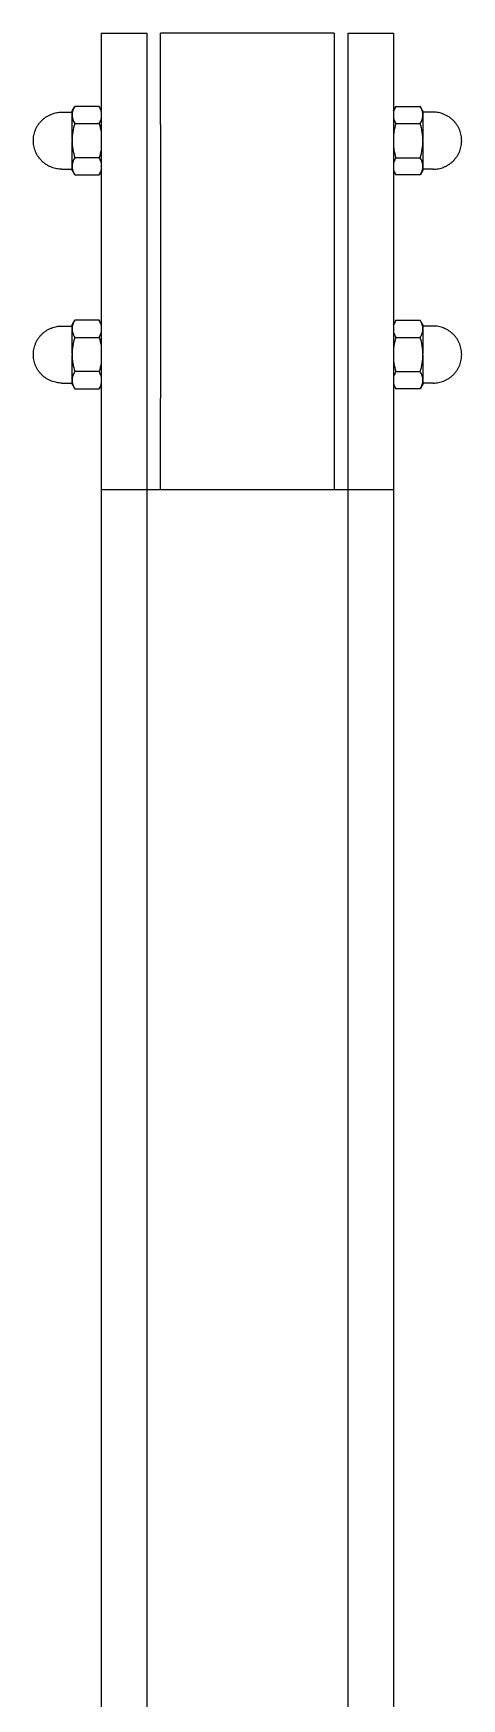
# Model space of a CAD drawing. Header units: millimetres. Extents: x -758 to 466, y 0 to 1570.
# Drawn here: x 330.5 to 424.4, y 1204.9 to 1569.9 of the extents above; entities that cross this region are included whole.
import ezdxf

# ---------------------------------------------------------------- set-up
doc = ezdxf.new("R2010")
doc.units = ezdxf.units.MM
doc.header["$MEASUREMENT"] = 0
doc.layers.add('Utwórz2D linie widoczne', color=7, linetype='Continuous', true_color=0x000000)

msp = doc.modelspace()

# ---------------------------------------------------------------- linework, layer by layer
at = {"layer": 'Utwórz2D linie widoczne'}
for points in [[(345.44, 1569.94), (345.44, 1559.94), (345.44, 1549.94)], [(345.44, 1569.94), (350.44, 1569.94), (355.44, 1569.94)], [(355.44, 1569.94), (355.44, 1559.94), (355.44, 1549.94)], [(358.44, 1549.94), (358.44, 1559.94), (358.44, 1569.94)], [(396.44, 1569.94), (377.44, 1569.94), (358.44, 1569.94)], [(396.44, 1569.94), (396.44, 1559.94), (396.44, 1549.94)], [(399.44, 1569.94), (399.44, 1559.94), (399.44, 1549.94)], [(399.44, 1569.94), (404.44, 1569.94), (409.44, 1569.94)], [(409.44, 1569.94), (409.44, 1559.94), (409.44, 1549.94)], [(336.8, 1552.66), (337.86, 1552.66), (338.93, 1552.66)], [(339.05, 1552.91), (339.34, 1553.42), (339.63, 1553.92)], [(339.05, 1552.11), (339.05, 1552.51), (339.05, 1552.91)], [(339.05, 1546.55), (339.05, 1549.27), (339.05, 1551.98)], [(344.97, 1553.92), (342.3, 1553.92), (339.63, 1553.92)], [(345.44, 1553.1), (345.2, 1553.51), (344.97, 1553.92)], [(409.44, 1552.99), (409.71, 1553.45), (409.98, 1553.92)], [(409.98, 1553.92), (412.65, 1553.92), (415.32, 1553.92)], [(415.9, 1552.91), (415.61, 1553.42), (415.32, 1553.92)], [(415.9, 1551.98), (415.9, 1549.27), (415.9, 1546.55)], [(418.15, 1552.66), (417.08, 1552.66), (416.02, 1552.66)], [(339.63, 1550.17), (342.3, 1550.17), (344.97, 1550.17)], [(345.44, 1549.94), (345.44, 1199.94), (345.44, 849.94)], [(355.44, 1549.94), (355.44, 1199.94), (355.44, 849.94)], [(358.44, 1549.94), (358.44, 1519.94), (358.44, 1489.94)], [(396.44, 1549.94), (396.44, 1519.94), (396.44, 1489.94)], [(399.44, 1549.94), (399.44, 1199.94), (399.44, 849.94)], [(409.44, 1549.94), (409.44, 1199.94), (409.44, 849.94)], [(409.98, 1550.17), (412.65, 1550.17), (415.32, 1550.17)], [(339.05, 1540.84), (339.05, 1543.57), (339.05, 1546.29)], [(415.9, 1546.29), (415.9, 1543.57), (415.9, 1540.84)], [(344.97, 1542.66), (342.3, 1542.66), (339.63, 1542.66)], [(409.98, 1542.66), (412.65, 1542.66), (415.32, 1542.66)], [(415.9, 1540.72), (415.9, 1540.32), (415.9, 1539.91)], [(336.8, 1540.16), (337.86, 1540.16), (338.93, 1540.16)], [(339.05, 1539.91), (339.34, 1539.41), (339.63, 1538.91)], [(339.63, 1538.91), (342.3, 1538.91), (344.97, 1538.91)], [(345.44, 1539.73), (345.2, 1539.32), (344.97, 1538.91)], [(409.44, 1539.84), (409.71, 1539.37), (409.98, 1538.91)], [(415.32, 1538.91), (412.65, 1538.91), (409.98, 1538.91)], [(415.9, 1539.91), (415.61, 1539.41), (415.32, 1538.91)], [(418.15, 1540.16), (417.08, 1540.16), (416.02, 1540.16)], [(336.8, 1505.79), (337.86, 1505.79), (338.93, 1505.79)], [(339.05, 1506.04), (339.34, 1506.54), (339.63, 1507.05)], [(339.05, 1505.23), (339.05, 1505.64), (339.05, 1506.04)], [(339.05, 1499.68), (339.05, 1502.39), (339.05, 1505.11)], [(344.97, 1507.05), (342.3, 1507.05), (339.63, 1507.05)], [(345.44, 1506.22), (345.2, 1506.63), (344.97, 1507.05)], [(409.44, 1506.12), (409.71, 1506.58), (409.98, 1507.05)], [(409.98, 1507.05), (412.65, 1507.05), (415.32, 1507.05)], [(415.9, 1506.04), (415.61, 1506.54), (415.32, 1507.05)], [(415.9, 1505.11), (415.9, 1502.39), (415.9, 1499.68)], [(418.15, 1505.79), (417.08, 1505.79), (416.02, 1505.79)], [(339.63, 1503.29), (342.3, 1503.29), (344.97, 1503.29)], [(409.98, 1503.29), (412.65, 1503.29), (415.32, 1503.29)], [(339.05, 1493.97), (339.05, 1496.7), (339.05, 1499.42)], [(415.9, 1499.42), (415.9, 1496.7), (415.9, 1493.97)], [(336.8, 1493.29), (337.86, 1493.29), (338.93, 1493.29)], [(339.05, 1493.04), (339.34, 1492.54), (339.63, 1492.03)], [(344.97, 1495.79), (342.3, 1495.79), (339.63, 1495.79)], [(345.44, 1492.86), (345.2, 1492.44), (344.97, 1492.03)], [(409.44, 1492.96), (409.71, 1492.5), (409.98, 1492.03)], [(409.98, 1495.79), (412.65, 1495.79), (415.32, 1495.79)], [(415.9, 1493.04), (415.61, 1492.54), (415.32, 1492.03)], [(415.9, 1493.85), (415.9, 1493.45), (415.9, 1493.04)], [(418.15, 1493.29), (417.08, 1493.29), (416.02, 1493.29)], [(339.63, 1492.03), (342.3, 1492.03), (344.97, 1492.03)], [(358.44, 1469.94), (358.44, 1479.94), (358.44, 1489.94)], [(396.44, 1489.94), (396.44, 1479.94), (396.44, 1469.94)], [(415.32, 1492.03), (412.65, 1492.03), (409.98, 1492.03)], [(345.44, 1469.94), (377.44, 1469.94), (409.44, 1469.94)]]:
    msp.add_open_spline(points, degree=2, dxfattribs=at)
for points, weights in [([(330.55, 1546.41), (330.55, 1552.66), (336.8, 1552.66)], [1, 0.707106781187, 1]), ([(339.05, 1552.77), (339.03, 1552.66), (338.93, 1552.66)], [1, 0.747971544638, 1]), ([(415.9, 1552.91), (415.9, 1552.94), (415.9, 1552.11)], [0.933078119176, 0.931005284819, 0.994612987057]), ([(415.9, 1552.77), (415.91, 1552.66), (416.02, 1552.66)], [1, 0.747971544633, 1]), ([(424.4, 1546.41), (424.4, 1552.66), (418.15, 1552.66)], [1, 0.707106781187, 1]), ([(336.8, 1540.16), (330.55, 1540.16), (330.55, 1546.41)], [1, 0.707106781186, 1]), ([(418.15, 1540.16), (424.4, 1540.16), (424.4, 1546.41)], [1, 0.707106781187, 1]), ([(339.05, 1539.91), (339.05, 1539.89), (339.05, 1540.72)], [0.933078119176, 0.930997390654, 0.99509842573]), ([(339.05, 1540.06), (339.03, 1540.16), (338.93, 1540.16)], [1, 0.747971544638, 1]), ([(415.9, 1540.06), (415.91, 1540.16), (416.02, 1540.16)], [1, 0.747971544633, 1]), ([(330.55, 1499.54), (330.55, 1505.79), (336.8, 1505.79)], [1, 0.707106781187, 1]), ([(339.05, 1505.9), (339.03, 1505.79), (338.93, 1505.79)], [1, 0.747971544633, 1]), ([(415.9, 1506.04), (415.9, 1506.07), (415.9, 1505.23)], [0.933078119176, 0.931005284819, 0.994612987057]), ([(415.9, 1505.9), (415.91, 1505.79), (416.02, 1505.79)], [1, 0.747971544634, 1]), ([(424.4, 1499.54), (424.4, 1505.79), (418.15, 1505.79)], [1, 0.707106781187, 1]), ([(336.8, 1493.29), (330.55, 1493.29), (330.55, 1499.54)], [1, 0.707106781187, 1]), ([(418.15, 1493.29), (424.4, 1493.29), (424.4, 1499.54)], [1, 0.707106781187, 1]), ([(339.05, 1493.18), (339.03, 1493.29), (338.93, 1493.29)], [1, 0.747971544633, 1]), ([(339.05, 1493.04), (339.05, 1493.01), (339.05, 1493.85)], [0.933078119176, 0.930997390654, 0.99509842573]), ([(415.9, 1493.18), (415.91, 1493.29), (416.02, 1493.29)], [1, 0.747971544631, 1])]:
    msp.add_rational_spline(points, weights, degree=2, dxfattribs=at)
for points, knots in [([(339.63, 1553.92), (339.45, 1553.61), (339.3, 1553.3), (339.1, 1552.68), (339.05, 1552.36), (339.05, 1552.04)], [0.000000238, 0.000000238, 0.000000238, 0.000000238, 0.001898836, 0.001898836, 0.003797434, 0.003797434, 0.003797434, 0.003797434]), ([(339.05, 1552.04), (339.05, 1551.88), (339.06, 1551.72), (339.11, 1551.41), (339.15, 1551.25), (339.3, 1550.78), (339.45, 1550.47), (339.63, 1550.17)], [0.003797434, 0.003797434, 0.003797434, 0.003797434, 0.004743184, 0.004743184, 0.005688934, 0.005688934, 0.007580434, 0.007580434, 0.007580434, 0.007580434]), ([(345.44, 1552.82), (345.42, 1552.88), (345.41, 1552.93), (345.29, 1553.3), (345.14, 1553.61), (344.97, 1553.92)], [0.005344127, 0.005344127, 0.005344127, 0.005344127, 0.005688934, 0.005688934, 0.007580434, 0.007580434, 0.007580434, 0.007580434]), ([(344.97, 1550.17), (345.14, 1550.47), (345.29, 1550.78), (345.41, 1551.15), (345.42, 1551.21), (345.44, 1551.26)], [0.000000238, 0.000000238, 0.000000238, 0.000000238, 0.001898836, 0.001898836, 0.002242972, 0.002242972, 0.002242972, 0.002242972]), ([(409.98, 1553.92), (409.8, 1553.61), (409.65, 1553.3), (409.5, 1552.84), (409.47, 1552.69), (409.44, 1552.54)], [0.000000238, 0.000000238, 0.000000238, 0.000000238, 0.001898836, 0.001898836, 0.002800961, 0.002800961, 0.002800961, 0.002800961]), ([(409.44, 1551.54), (409.47, 1551.39), (409.5, 1551.24), (409.65, 1550.78), (409.8, 1550.47), (409.98, 1550.17)], [0.004790198, 0.004790198, 0.004790198, 0.004790198, 0.005688934, 0.005688934, 0.007580434, 0.007580434, 0.007580434, 0.007580434]), ([(415.9, 1552.04), (415.9, 1552.2), (415.88, 1552.36), (415.83, 1552.68), (415.79, 1552.84), (415.64, 1553.3), (415.49, 1553.61), (415.32, 1553.92)], [0.003797434, 0.003797434, 0.003797434, 0.003797434, 0.004743184, 0.004743184, 0.005688934, 0.005688934, 0.007580434, 0.007580434, 0.007580434, 0.007580434]), ([(415.32, 1550.17), (415.49, 1550.47), (415.64, 1550.78), (415.84, 1551.41), (415.9, 1551.72), (415.9, 1552.04)], [0.000000238, 0.000000238, 0.000000238, 0.000000238, 0.001898836, 0.001898836, 0.003797434, 0.003797434, 0.003797434, 0.003797434]), ([(339.63, 1550.17), (339.45, 1549.56), (339.3, 1548.93), (339.1, 1547.68), (339.05, 1547.05), (339.05, 1546.41)], [-0.024297078, -0.024297078, -0.024297078, -0.024297078, -0.022396704, -0.022396704, -0.020496331, -0.020496331, -0.020496331, -0.020496331]), ([(344.97, 1550.17), (345.14, 1549.56), (345.29, 1548.93), (345.41, 1548.19), (345.43, 1548.08), (345.44, 1547.97)], [0.006792069, 0.006792069, 0.006792069, 0.006792069, 0.008690786, 0.008690786, 0.009029574, 0.009029574, 0.009029574, 0.009029574]), ([(409.98, 1550.17), (409.8, 1549.56), (409.65, 1548.93), (409.5, 1548.01), (409.47, 1547.71), (409.44, 1547.41)], [0.006792069, 0.006792069, 0.006792069, 0.006792069, 0.008690786, 0.008690786, 0.009588163, 0.009588163, 0.009588163, 0.009588163]), ([(415.9, 1546.41), (415.9, 1547.05), (415.84, 1547.68), (415.64, 1548.93), (415.49, 1549.56), (415.32, 1550.17)], [0.020496331, 0.020496331, 0.020496331, 0.020496331, 0.022396704, 0.022396704, 0.024297078, 0.024297078, 0.024297078, 0.024297078]), ([(339.05, 1546.41), (339.05, 1545.78), (339.1, 1545.14), (339.31, 1543.88), (339.45, 1543.27), (339.63, 1542.66)], [-0.020496331, -0.020496331, -0.020496331, -0.020496331, -0.018594718, -0.018594718, -0.016693105, -0.016693105, -0.016693105, -0.016693105]), ([(345.44, 1544.86), (345.42, 1544.74), (345.41, 1544.62), (345.29, 1543.88), (345.14, 1543.27), (344.97, 1542.66)], [0.012136997, 0.012136997, 0.012136997, 0.012136997, 0.012489456, 0.012489456, 0.01438941, 0.01438941, 0.01438941, 0.01438941]), ([(409.44, 1545.42), (409.47, 1545.11), (409.5, 1544.81), (409.66, 1543.88), (409.8, 1543.27), (409.98, 1542.66)], [0.01158093, 0.01158093, 0.01158093, 0.01158093, 0.012489456, 0.012489456, 0.01438941, 0.01438941, 0.01438941, 0.01438941]), ([(415.32, 1542.66), (415.49, 1543.27), (415.64, 1543.88), (415.84, 1545.14), (415.9, 1545.78), (415.9, 1546.41)], [0.016693105, 0.016693105, 0.016693105, 0.016693105, 0.018594718, 0.018594718, 0.020496331, 0.020496331, 0.020496331, 0.020496331]), ([(339.63, 1542.66), (339.45, 1542.35), (339.3, 1542.04), (339.1, 1541.42), (339.05, 1541.1), (339.05, 1540.78)], [0.000000238, 0.000000238, 0.000000238, 0.000000238, 0.001898836, 0.001898836, 0.003797434, 0.003797434, 0.003797434, 0.003797434]), ([(339.05, 1540.78), (339.05, 1540.62), (339.06, 1540.46), (339.11, 1540.15), (339.15, 1539.99), (339.3, 1539.52), (339.45, 1539.21), (339.63, 1538.91)], [0.003797434, 0.003797434, 0.003797434, 0.003797434, 0.004743184, 0.004743184, 0.005688934, 0.005688934, 0.007580434, 0.007580434, 0.007580434, 0.007580434]), ([(345.44, 1541.56), (345.42, 1541.62), (345.41, 1541.68), (345.29, 1542.05), (345.14, 1542.35), (344.97, 1542.66)], [0.005344127, 0.005344127, 0.005344127, 0.005344127, 0.005688934, 0.005688934, 0.007580434, 0.007580434, 0.007580434, 0.007580434]), ([(409.98, 1542.66), (409.8, 1542.35), (409.65, 1542.04), (409.5, 1541.58), (409.47, 1541.43), (409.44, 1541.28)], [0.000000238, 0.000000238, 0.000000238, 0.000000238, 0.001898836, 0.001898836, 0.002800961, 0.002800961, 0.002800961, 0.002800961]), ([(415.9, 1540.78), (415.9, 1540.94), (415.88, 1541.1), (415.83, 1541.42), (415.79, 1541.58), (415.64, 1542.05), (415.49, 1542.35), (415.32, 1542.66)], [0.003797434, 0.003797434, 0.003797434, 0.003797434, 0.004743184, 0.004743184, 0.005688934, 0.005688934, 0.007580434, 0.007580434, 0.007580434, 0.007580434]), ([(415.32, 1538.91), (415.49, 1539.21), (415.64, 1539.52), (415.84, 1540.15), (415.9, 1540.46), (415.9, 1540.78)], [0.000000238, 0.000000238, 0.000000238, 0.000000238, 0.001898836, 0.001898836, 0.003797434, 0.003797434, 0.003797434, 0.003797434]), ([(344.97, 1538.91), (345.14, 1539.21), (345.29, 1539.52), (345.41, 1539.89), (345.42, 1539.95), (345.44, 1540.01)], [0.000000238, 0.000000238, 0.000000238, 0.000000238, 0.001898836, 0.001898836, 0.002242972, 0.002242972, 0.002242972, 0.002242972]), ([(409.44, 1540.28), (409.47, 1540.13), (409.5, 1539.98), (409.65, 1539.52), (409.8, 1539.21), (409.98, 1538.91)], [0.004790198, 0.004790198, 0.004790198, 0.004790198, 0.005688934, 0.005688934, 0.007580434, 0.007580434, 0.007580434, 0.007580434]), ([(339.63, 1507.05), (339.45, 1506.74), (339.3, 1506.43), (339.1, 1505.8), (339.05, 1505.49), (339.05, 1505.17)], [0.000000238, 0.000000238, 0.000000238, 0.000000238, 0.001898836, 0.001898836, 0.003797434, 0.003797434, 0.003797434, 0.003797434]), ([(339.05, 1505.17), (339.05, 1505.01), (339.06, 1504.85), (339.11, 1504.53), (339.15, 1504.38), (339.3, 1503.91), (339.45, 1503.6), (339.63, 1503.29)], [0.003797434, 0.003797434, 0.003797434, 0.003797434, 0.004743184, 0.004743184, 0.005688934, 0.005688934, 0.007580434, 0.007580434, 0.007580434, 0.007580434]), ([(345.44, 1505.95), (345.42, 1506), (345.41, 1506.06), (345.29, 1506.43), (345.14, 1506.74), (344.97, 1507.05)], [0.005344127, 0.005344127, 0.005344127, 0.005344127, 0.005688934, 0.005688934, 0.007580434, 0.007580434, 0.007580434, 0.007580434]), ([(344.97, 1503.29), (345.14, 1503.6), (345.29, 1503.91), (345.41, 1504.28), (345.42, 1504.33), (345.44, 1504.39)], [0.000000238, 0.000000238, 0.000000238, 0.000000238, 0.001898836, 0.001898836, 0.002242972, 0.002242972, 0.002242972, 0.002242972]), ([(409.98, 1507.05), (409.8, 1506.74), (409.65, 1506.43), (409.5, 1505.97), (409.47, 1505.82), (409.44, 1505.67)], [0.000000238, 0.000000238, 0.000000238, 0.000000238, 0.001898836, 0.001898836, 0.002800961, 0.002800961, 0.002800961, 0.002800961]), ([(409.44, 1504.67), (409.47, 1504.52), (409.5, 1504.37), (409.65, 1503.91), (409.8, 1503.6), (409.98, 1503.29)], [0.004790198, 0.004790198, 0.004790198, 0.004790198, 0.005688934, 0.005688934, 0.007580434, 0.007580434, 0.007580434, 0.007580434]), ([(415.9, 1505.17), (415.9, 1505.33), (415.88, 1505.49), (415.83, 1505.8), (415.79, 1505.96), (415.64, 1506.43), (415.49, 1506.74), (415.32, 1507.05)], [0.003797434, 0.003797434, 0.003797434, 0.003797434, 0.004743184, 0.004743184, 0.005688934, 0.005688934, 0.007580434, 0.007580434, 0.007580434, 0.007580434]), ([(415.32, 1503.29), (415.49, 1503.6), (415.64, 1503.91), (415.84, 1504.53), (415.9, 1504.85), (415.9, 1505.17)], [0.000000238, 0.000000238, 0.000000238, 0.000000238, 0.001898836, 0.001898836, 0.003797434, 0.003797434, 0.003797434, 0.003797434]), ([(339.63, 1503.29), (339.45, 1502.68), (339.3, 1502.06), (339.1, 1500.8), (339.05, 1500.17), (339.05, 1499.54)], [-0.024297078, -0.024297078, -0.024297078, -0.024297078, -0.022396704, -0.022396704, -0.020496331, -0.020496331, -0.020496331, -0.020496331]), ([(344.97, 1503.29), (345.14, 1502.68), (345.29, 1502.06), (345.41, 1501.32), (345.43, 1501.21), (345.44, 1501.09)], [0.006792069, 0.006792069, 0.006792069, 0.006792069, 0.008690786, 0.008690786, 0.009029574, 0.009029574, 0.009029574, 0.009029574]), ([(409.98, 1503.29), (409.8, 1502.68), (409.65, 1502.06), (409.5, 1501.13), (409.47, 1500.84), (409.44, 1500.54)], [0.006792069, 0.006792069, 0.006792069, 0.006792069, 0.008690786, 0.008690786, 0.009588163, 0.009588163, 0.009588163, 0.009588163]), ([(415.9, 1499.54), (415.9, 1500.17), (415.84, 1500.8), (415.64, 1502.06), (415.49, 1502.68), (415.32, 1503.29)], [0.020496331, 0.020496331, 0.020496331, 0.020496331, 0.022396704, 0.022396704, 0.024297078, 0.024297078, 0.024297078, 0.024297078]), ([(339.05, 1499.54), (339.05, 1498.9), (339.1, 1498.26), (339.31, 1497.01), (339.45, 1496.39), (339.63, 1495.79)], [-0.020496331, -0.020496331, -0.020496331, -0.020496331, -0.018594718, -0.018594718, -0.016693105, -0.016693105, -0.016693105, -0.016693105]), ([(345.44, 1497.99), (345.42, 1497.87), (345.41, 1497.75), (345.29, 1497.01), (345.14, 1496.39), (344.97, 1495.79)], [0.012136997, 0.012136997, 0.012136997, 0.012136997, 0.012489456, 0.012489456, 0.01438941, 0.01438941, 0.01438941, 0.01438941]), ([(409.44, 1498.54), (409.47, 1498.24), (409.5, 1497.93), (409.66, 1497.01), (409.8, 1496.39), (409.98, 1495.79)], [0.01158093, 0.01158093, 0.01158093, 0.01158093, 0.012489456, 0.012489456, 0.01438941, 0.01438941, 0.01438941, 0.01438941]), ([(415.32, 1495.79), (415.49, 1496.39), (415.64, 1497.01), (415.84, 1498.26), (415.9, 1498.9), (415.9, 1499.54)], [0.016693105, 0.016693105, 0.016693105, 0.016693105, 0.018594718, 0.018594718, 0.020496331, 0.020496331, 0.020496331, 0.020496331]), ([(339.63, 1495.79), (339.45, 1495.48), (339.3, 1495.17), (339.1, 1494.55), (339.05, 1494.23), (339.05, 1493.91)], [0.000000238, 0.000000238, 0.000000238, 0.000000238, 0.001898836, 0.001898836, 0.003797434, 0.003797434, 0.003797434, 0.003797434]), ([(339.05, 1493.91), (339.05, 1493.75), (339.06, 1493.59), (339.11, 1493.27), (339.15, 1493.12), (339.3, 1492.65), (339.45, 1492.34), (339.63, 1492.03)], [0.003797434, 0.003797434, 0.003797434, 0.003797434, 0.004743184, 0.004743184, 0.005688934, 0.005688934, 0.007580434, 0.007580434, 0.007580434, 0.007580434]), ([(345.44, 1494.69), (345.42, 1494.75), (345.41, 1494.8), (345.29, 1495.17), (345.14, 1495.48), (344.97, 1495.79)], [0.005344127, 0.005344127, 0.005344127, 0.005344127, 0.005688934, 0.005688934, 0.007580434, 0.007580434, 0.007580434, 0.007580434]), ([(344.97, 1492.03), (345.14, 1492.34), (345.29, 1492.65), (345.41, 1493.02), (345.42, 1493.08), (345.44, 1493.13)], [0.000000238, 0.000000238, 0.000000238, 0.000000238, 0.001898836, 0.001898836, 0.002242972, 0.002242972, 0.002242972, 0.002242972]), ([(409.98, 1495.79), (409.8, 1495.48), (409.65, 1495.17), (409.5, 1494.71), (409.47, 1494.56), (409.44, 1494.41)], [0.000000238, 0.000000238, 0.000000238, 0.000000238, 0.001898836, 0.001898836, 0.002800961, 0.002800961, 0.002800961, 0.002800961]), ([(409.44, 1493.41), (409.47, 1493.26), (409.5, 1493.11), (409.65, 1492.65), (409.8, 1492.34), (409.98, 1492.03)], [0.004790198, 0.004790198, 0.004790198, 0.004790198, 0.005688934, 0.005688934, 0.007580434, 0.007580434, 0.007580434, 0.007580434]), ([(415.9, 1493.91), (415.9, 1494.07), (415.88, 1494.23), (415.83, 1494.55), (415.79, 1494.7), (415.64, 1495.17), (415.49, 1495.48), (415.32, 1495.79)], [0.003797434, 0.003797434, 0.003797434, 0.003797434, 0.004743184, 0.004743184, 0.005688934, 0.005688934, 0.007580434, 0.007580434, 0.007580434, 0.007580434]), ([(415.32, 1492.03), (415.49, 1492.34), (415.64, 1492.65), (415.84, 1493.27), (415.9, 1493.59), (415.9, 1493.91)], [0.000000238, 0.000000238, 0.000000238, 0.000000238, 0.001898836, 0.001898836, 0.003797434, 0.003797434, 0.003797434, 0.003797434])]:
    msp.add_open_spline(points, degree=3, knots=knots, dxfattribs=at)

doc.saveas('drawing.dxf')
